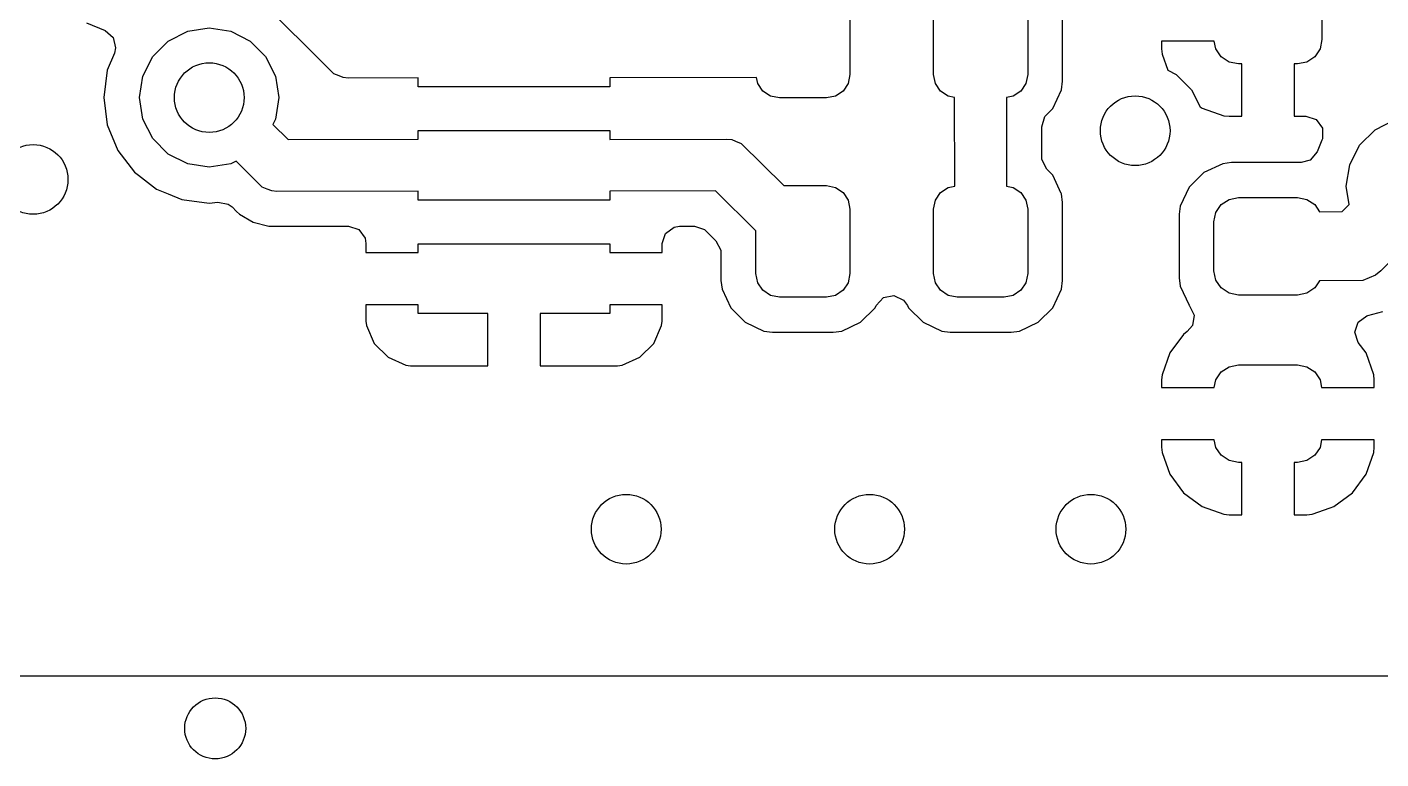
# Model space of a CAD drawing. Extents: x 4.8 to 5.96, y -4.25 to -3.64.
# Drawn here: x 5.2396 to 5.5455, y -4.2469 to -4.0816 of the extents above; entities that cross this region are included whole.
import ezdxf

# ---------------------------------------------------------------- set-up
doc = ezdxf.new("R2010")
doc.units = 0
doc.header["$MEASUREMENT"] = 0
doc.layers.add('BLACK', color=7, linetype='CONTINUOUS')

msp = doc.modelspace()

# ---------------------------------------------------------------- linework, layer by layer
at = {"layer": 'BLACK', "linetype": 'CONTINUOUS'}
for p, q in [((5.30892, -4.09211), (5.28247, -4.06581)), ((5.5322, -4.07339), (5.5322, -4.08441)), ((5.4736, -4.0848), (5.4736, -4.07617)), ((5.25308, -4.08065), (5.25725, -4.08238)), ((5.42555, -4.07772), (5.42555, -4.09228)), ((5.44445, -4.09228), (5.44445, -4.07772)), ((5.46571, -4.07772), (5.46571, -4.09228)), ((5.25725, -4.08238), (5.25908, -4.08394)), ((5.27153, -4.08478), (5.27592, -4.08254)), ((5.27592, -4.08254), (5.28079, -4.08177)), ((5.28079, -4.08177), (5.28565, -4.08254)), ((5.28565, -4.08254), (5.29004, -4.08478)), ((5.25908, -4.08394), (5.25964, -4.08628)), ((5.25964, -4.08628), (5.25936, -4.08747)), ((5.26804, -4.08826), (5.27153, -4.08478)), ((5.29004, -4.08478), (5.29353, -4.08826)), ((5.4736, -4.09383), (5.4736, -4.0848)), ((5.50787, -4.0848), (5.49598, -4.0848)), ((5.49598, -4.0848), (5.49598, -4.0848)), ((5.49598, -4.0848), (5.49598, -4.0865)), ((5.49598, -4.0865), (5.49609, -4.08767)), ((5.50821, -4.08652), (5.50787, -4.0848)), ((5.50941, -4.08831), (5.50821, -4.08652)), ((5.53179, -4.08652), (5.53059, -4.08831)), ((5.5322, -4.08441), (5.53179, -4.08652)), ((5.25936, -4.08747), (5.25775, -4.09134)), ((5.26581, -4.09265), (5.26804, -4.08826)), ((5.29353, -4.08826), (5.29576, -4.09265)), ((5.49609, -4.08767), (5.49609, -4.08767)), ((5.49609, -4.08767), (5.49736, -4.0913)), ((5.5112, -4.0895), (5.50941, -4.08831)), ((5.51331, -4.08992), (5.5112, -4.0895)), ((5.5288, -4.0895), (5.52669, -4.08992)), ((5.53059, -4.08831), (5.5288, -4.0895)), ((5.25775, -4.09134), (5.25694, -4.09752)), ((5.25775, -4.09134), (5.25775, -4.09134)), ((5.26504, -4.09752), (5.26581, -4.09265)), ((5.29576, -4.09265), (5.29653, -4.09752)), ((5.31011, -4.09261), (5.30892, -4.09211)), ((5.31105, -4.093), (5.31011, -4.09261)), ((5.42555, -4.09228), (5.42515, -4.09432)), ((5.44485, -4.09432), (5.44445, -4.09228)), ((5.46571, -4.09228), (5.4653, -4.09432)), ((5.49736, -4.0913), (5.49926, -4.09226)), ((5.49926, -4.09226), (5.50274, -4.09574)), ((5.51409, -4.08992), (5.51331, -4.08992)), ((5.51409, -4.10173), (5.51409, -4.08992)), ((5.52669, -4.08992), (5.52591, -4.08992)), ((5.52591, -4.08992), (5.52591, -4.10173)), ((5.3122, -4.09311), (5.31105, -4.093)), ((5.32799, -4.09306), (5.3122, -4.09311)), ((5.32799, -4.09508), (5.32799, -4.09306)), ((5.3713, -4.09508), (5.32799, -4.09508)), ((5.40444, -4.09301), (5.3713, -4.09307)), ((5.3713, -4.09307), (5.3713, -4.09508)), ((5.4047, -4.09432), (5.40444, -4.09301)), ((5.40585, -4.09604), (5.4047, -4.09432)), ((5.42515, -4.09432), (5.42399, -4.09604)), ((5.44601, -4.09604), (5.44485, -4.09432)), ((5.4653, -4.09432), (5.46415, -4.09604)), ((5.47138, -4.09998), (5.47335, -4.09575)), ((5.47335, -4.09575), (5.4736, -4.09383)), ((5.50274, -4.09574), (5.5047, -4.09959)), ((5.25694, -4.09752), (5.25694, -4.09752)), ((5.25694, -4.09752), (5.25775, -4.10369)), ((5.26581, -4.10238), (5.26504, -4.09752)), ((5.29653, -4.09752), (5.29576, -4.10238)), ((5.40757, -4.09719), (5.40585, -4.09604)), ((5.40961, -4.0976), (5.40757, -4.09719)), ((5.42024, -4.0976), (5.40961, -4.0976)), ((5.42227, -4.09719), (5.42024, -4.0976)), ((5.42399, -4.09604), (5.42227, -4.09719)), ((5.44773, -4.09719), (5.44601, -4.09604)), ((5.4492, -4.09749), (5.44773, -4.09719)), ((5.44925, -4.1175), (5.4492, -4.09749)), ((5.46243, -4.09719), (5.4609, -4.0975)), ((5.4609, -4.0975), (5.46095, -4.11751)), ((5.46415, -4.09604), (5.46243, -4.09719)), ((5.46888, -4.10409), (5.46962, -4.1018)), ((5.46962, -4.1018), (5.47002, -4.10134)), ((5.47002, -4.10134), (5.47138, -4.09998)), ((5.5047, -4.09959), (5.50512, -4.0999)), ((5.50512, -4.0999), (5.51005, -4.10162)), ((5.51005, -4.10162), (5.51122, -4.10173)), ((5.51122, -4.10173), (5.51409, -4.10173)), ((5.51409, -4.10173), (5.51409, -4.10173)), ((5.52591, -4.10173), (5.52591, -4.10173)), ((5.52591, -4.10173), (5.52858, -4.10173)), ((5.52858, -4.10173), (5.53087, -4.10248)), ((5.25775, -4.10369), (5.25775, -4.10369)), ((5.25775, -4.10369), (5.26013, -4.10944)), ((5.26804, -4.10677), (5.26581, -4.10238)), ((5.29576, -4.10238), (5.29515, -4.10358)), ((5.29515, -4.10358), (5.2986, -4.107)), ((5.32799, -4.10693), (5.32799, -4.10492)), ((5.32799, -4.10492), (5.3713, -4.10492)), ((5.3713, -4.10492), (5.3713, -4.10695)), ((5.46888, -4.11091), (5.46888, -4.10409)), ((5.53087, -4.10248), (5.53229, -4.10443)), ((5.53229, -4.10443), (5.53229, -4.10683)), ((5.54071, -4.10829), (5.5442, -4.10481)), ((5.5442, -4.10481), (5.54859, -4.10257)), ((5.27153, -4.11026), (5.26804, -4.10677)), ((5.2986, -4.107), (5.32799, -4.10693)), ((5.3713, -4.10695), (5.39772, -4.10689)), ((5.39772, -4.10689), (5.39887, -4.107)), ((5.39887, -4.107), (5.3997, -4.10735)), ((5.3997, -4.10735), (5.401, -4.10788)), ((5.401, -4.10788), (5.4106, -4.1174)), ((5.53218, -4.10712), (5.53108, -4.10978)), ((5.53229, -4.10683), (5.53218, -4.10712)), ((5.26013, -4.10944), (5.26013, -4.10944)), ((5.26013, -4.10944), (5.26392, -4.11438)), ((5.27592, -4.11249), (5.27153, -4.11026)), ((5.46893, -4.11152), (5.46888, -4.11091)), ((5.53108, -4.10978), (5.52952, -4.11161)), ((5.53848, -4.11268), (5.54071, -4.10829)), ((5.28079, -4.11326), (5.27592, -4.11249)), ((5.28565, -4.11249), (5.28079, -4.11326)), ((5.28688, -4.11186), (5.28565, -4.11249)), ((5.29278, -4.11771), (5.28688, -4.11186)), ((5.47002, -4.11366), (5.46893, -4.11152)), ((5.47138, -4.11502), (5.47002, -4.11366)), ((5.50978, -4.11244), (5.5055, -4.11444)), ((5.51174, -4.11219), (5.50978, -4.11244)), ((5.50978, -4.11244), (5.50978, -4.11244)), ((5.52748, -4.11219), (5.51174, -4.11219)), ((5.51174, -4.11219), (5.51174, -4.11219)), ((5.52952, -4.11161), (5.52748, -4.11219)), ((5.5377, -4.11755), (5.53848, -4.11268)), ((5.26392, -4.11438), (5.26392, -4.11438)), ((5.26392, -4.11438), (5.26392, -4.11438)), ((5.26392, -4.11438), (5.26392, -4.11438)), ((5.26392, -4.11438), (5.26477, -4.11502)), ((5.26477, -4.11502), (5.26886, -4.11817)), ((5.4733, -4.11914), (5.47138, -4.11502)), ((5.47138, -4.11502), (5.47138, -4.11502)), ((5.5055, -4.11444), (5.50216, -4.11778)), ((5.26886, -4.11817), (5.26886, -4.11817)), ((5.26886, -4.11817), (5.26886, -4.11817)), ((5.26886, -4.11817), (5.27147, -4.11925)), ((5.27147, -4.11925), (5.27461, -4.12055)), ((5.2939, -4.11817), (5.29278, -4.11771)), ((5.29491, -4.11859), (5.2939, -4.11817)), ((5.29606, -4.1187), (5.29491, -4.11859)), ((5.32799, -4.11863), (5.29606, -4.1187)), ((5.32799, -4.12067), (5.32799, -4.11863)), ((5.39518, -4.1186), (5.3713, -4.11865)), ((5.3713, -4.11865), (5.3713, -4.12067)), ((5.40429, -4.12763), (5.39518, -4.1186)), ((5.4106, -4.1174), (5.42024, -4.1174)), ((5.42024, -4.1174), (5.42227, -4.11781)), ((5.42227, -4.11781), (5.42399, -4.11896)), ((5.42399, -4.11896), (5.42515, -4.12068)), ((5.44485, -4.12068), (5.44601, -4.11896)), ((5.44601, -4.11896), (5.44773, -4.11781)), ((5.44773, -4.11781), (5.44925, -4.1175)), ((5.46095, -4.11751), (5.46243, -4.11781)), ((5.46243, -4.11781), (5.46415, -4.11896)), ((5.46415, -4.11896), (5.4653, -4.12068)), ((5.47335, -4.11925), (5.4733, -4.11914)), ((5.4736, -4.12117), (5.47335, -4.11925)), ((5.50216, -4.11778), (5.50016, -4.12207)), ((5.5112, -4.1205), (5.51331, -4.12008)), ((5.51331, -4.12008), (5.52669, -4.12008)), ((5.52669, -4.12008), (5.5288, -4.1205)), ((5.53835, -4.12165), (5.5377, -4.11755)), ((5.27461, -4.12055), (5.28079, -4.12136)), ((5.28079, -4.12136), (5.28271, -4.12111)), ((5.28271, -4.12111), (5.28507, -4.12155)), ((5.28507, -4.12155), (5.28597, -4.12222)), ((5.28597, -4.12222), (5.28697, -4.12322)), ((5.28697, -4.12322), (5.28759, -4.12384)), ((5.3713, -4.12067), (5.32799, -4.12067)), ((5.42515, -4.12068), (5.42555, -4.12272)), ((5.42555, -4.12272), (5.42555, -4.13728)), ((5.44445, -4.12272), (5.44485, -4.12068)), ((5.44445, -4.13728), (5.44445, -4.12272)), ((5.4653, -4.12068), (5.46571, -4.12272)), ((5.46571, -4.12272), (5.46571, -4.13728)), ((5.4736, -4.13883), (5.4736, -4.12117)), ((5.5, -4.12327), (5.49993, -4.12384)), ((5.50016, -4.12207), (5.5, -4.12327)), ((5.50016, -4.12207), (5.50016, -4.12207)), ((5.5078, -4.12559), (5.50821, -4.12348)), ((5.50821, -4.12348), (5.50941, -4.12169)), ((5.50941, -4.12169), (5.5112, -4.1205)), ((5.5288, -4.1205), (5.53059, -4.12169)), ((5.53059, -4.12169), (5.53166, -4.12329)), ((5.53166, -4.12329), (5.53678, -4.12325)), ((5.53678, -4.12325), (5.53835, -4.12165)), ((5.28759, -4.12384), (5.29074, -4.12565)), ((5.29074, -4.12565), (5.29425, -4.12659)), ((5.49993, -4.12384), (5.4999, -4.12402)), ((5.4999, -4.12402), (5.4999, -4.13818)), ((5.5078, -4.13661), (5.5078, -4.12559)), ((5.29425, -4.12659), (5.31228, -4.12659)), ((5.31228, -4.12659), (5.31457, -4.12734)), ((5.31457, -4.12734), (5.31599, -4.12929)), ((5.31599, -4.12929), (5.31618, -4.13049)), ((5.38311, -4.13049), (5.38385, -4.1282)), ((5.38385, -4.1282), (5.3858, -4.12679)), ((5.3858, -4.12679), (5.38701, -4.12659)), ((5.38701, -4.12659), (5.39039, -4.12659)), ((5.39039, -4.12659), (5.39268, -4.12734)), ((5.39268, -4.12734), (5.39314, -4.12774)), ((5.39314, -4.12774), (5.39526, -4.12985)), ((5.40429, -4.13728), (5.40429, -4.12763)), ((5.31618, -4.13049), (5.31618, -4.13248)), ((5.31618, -4.13248), (5.31618, -4.13248)), ((5.31618, -4.13248), (5.32799, -4.13248)), ((5.32799, -4.13248), (5.32799, -4.13051)), ((5.32799, -4.13051), (5.3713, -4.13051)), ((5.3713, -4.13051), (5.3713, -4.13248)), ((5.3713, -4.13248), (5.38311, -4.13248)), ((5.38311, -4.13248), (5.38311, -4.13049)), ((5.38311, -4.13248), (5.38311, -4.13248)), ((5.39526, -4.12985), (5.39635, -4.132)), ((5.39635, -4.132), (5.3964, -4.13261)), ((5.3964, -4.13261), (5.3964, -4.13883)), ((5.54942, -4.13266), (5.54547, -4.13667)), ((5.4047, -4.13932), (5.40429, -4.13728)), ((5.42555, -4.13728), (5.42515, -4.13932)), ((5.44485, -4.13932), (5.44445, -4.13728)), ((5.46571, -4.13728), (5.4653, -4.13932)), ((5.4999, -4.13818), (5.4999, -4.13819)), ((5.4999, -4.13819), (5.50016, -4.14014)), ((5.50821, -4.13872), (5.5078, -4.13661)), ((5.50941, -4.14051), (5.50821, -4.13872)), ((5.54427, -4.13765), (5.54143, -4.13883)), ((5.54547, -4.13667), (5.54427, -4.13765)), ((5.3964, -4.13883), (5.39652, -4.13979)), ((5.39652, -4.13979), (5.39665, -4.14075)), ((5.39665, -4.14075), (5.39665, -4.14075)), ((5.39665, -4.14075), (5.39862, -4.14498)), ((5.40585, -4.14104), (5.4047, -4.13932)), ((5.40757, -4.14219), (5.40585, -4.14104)), ((5.42399, -4.14104), (5.42227, -4.14219)), ((5.42515, -4.13932), (5.42399, -4.14104)), ((5.44601, -4.14104), (5.44485, -4.13932)), ((5.44773, -4.14219), (5.44601, -4.14104)), ((5.46415, -4.14104), (5.46243, -4.14219)), ((5.4653, -4.13932), (5.46415, -4.14104)), ((5.47138, -4.14498), (5.47335, -4.14075)), ((5.47335, -4.14075), (5.4736, -4.13883)), ((5.50016, -4.14014), (5.50016, -4.14014)), ((5.50016, -4.14014), (5.50216, -4.14442)), ((5.5112, -4.14171), (5.50941, -4.14051)), ((5.51331, -4.14213), (5.5112, -4.14171)), ((5.5288, -4.14171), (5.52669, -4.14213)), ((5.53059, -4.14051), (5.5288, -4.14171)), ((5.53167, -4.13889), (5.53059, -4.14051)), ((5.54143, -4.13883), (5.53167, -4.13889)), ((5.32799, -4.14429), (5.31618, -4.14429)), ((5.31618, -4.14429), (5.31618, -4.14429)), ((5.31618, -4.14429), (5.31618, -4.14802)), ((5.32799, -4.14626), (5.32799, -4.14429)), ((5.38311, -4.14429), (5.3713, -4.14429)), ((5.3713, -4.14429), (5.3713, -4.14626)), ((5.38311, -4.14802), (5.38311, -4.14429)), ((5.38311, -4.14429), (5.38311, -4.14429)), ((5.40961, -4.1426), (5.40757, -4.14219)), ((5.42024, -4.1426), (5.40961, -4.1426)), ((5.42227, -4.14219), (5.42024, -4.1426)), ((5.43122, -4.14498), (5.43147, -4.14445)), ((5.43147, -4.14445), (5.43311, -4.14269)), ((5.43311, -4.14269), (5.43547, -4.14223)), ((5.43547, -4.14223), (5.43766, -4.14325)), ((5.43766, -4.14325), (5.43853, -4.14445)), ((5.43853, -4.14445), (5.43878, -4.14498)), ((5.44976, -4.1426), (5.44773, -4.14219)), ((5.46039, -4.1426), (5.44976, -4.1426)), ((5.46243, -4.14219), (5.46039, -4.1426)), ((5.50216, -4.14442), (5.50216, -4.14442)), ((5.50216, -4.14442), (5.50216, -4.14442)), ((5.50216, -4.14442), (5.50221, -4.14448)), ((5.50221, -4.14448), (5.50226, -4.14457)), ((5.50226, -4.14457), (5.50235, -4.1447)), ((5.50235, -4.1447), (5.50233, -4.14471)), ((5.50233, -4.14471), (5.50331, -4.14662)), ((5.52669, -4.14213), (5.51331, -4.14213)), ((5.34374, -4.14626), (5.32799, -4.14626)), ((5.34374, -4.15807), (5.34374, -4.14626)), ((5.3713, -4.14626), (5.35555, -4.14626)), ((5.35555, -4.14626), (5.35555, -4.15807)), ((5.39862, -4.14498), (5.39862, -4.14498)), ((5.39862, -4.14498), (5.39862, -4.14498)), ((5.39862, -4.14498), (5.40191, -4.14827)), ((5.42793, -4.14827), (5.43122, -4.14498)), ((5.43878, -4.14498), (5.44207, -4.14827)), ((5.46809, -4.14827), (5.47138, -4.14498)), ((5.50331, -4.14662), (5.50293, -4.149)), ((5.54037, -4.14822), (5.54231, -4.14679)), ((5.54231, -4.14679), (5.54254, -4.14672)), ((5.54254, -4.14672), (5.54598, -4.1458)), ((5.31618, -4.14802), (5.3163, -4.14901)), ((5.3163, -4.14901), (5.31808, -4.15305)), ((5.38121, -4.15305), (5.383, -4.14901)), ((5.383, -4.14901), (5.38311, -4.14802)), ((5.38311, -4.14802), (5.38311, -4.14802)), ((5.40191, -4.14827), (5.40191, -4.14827)), ((5.40191, -4.14827), (5.40191, -4.14827)), ((5.40191, -4.14827), (5.40613, -4.15024)), ((5.40613, -4.15024), (5.40613, -4.15024)), ((5.40613, -4.15024), (5.40613, -4.15024)), ((5.40613, -4.15024), (5.40806, -4.15049)), ((5.40806, -4.15049), (5.40806, -4.15049)), ((5.40806, -4.15049), (5.42178, -4.15049)), ((5.42178, -4.15049), (5.42371, -4.15024)), ((5.42178, -4.15049), (5.42178, -4.15049)), ((5.42371, -4.15024), (5.42793, -4.14827)), ((5.44207, -4.14827), (5.44207, -4.14827)), ((5.44207, -4.14827), (5.44207, -4.14827)), ((5.44207, -4.14827), (5.44629, -4.15024)), ((5.44629, -4.15024), (5.44629, -4.15024)), ((5.44629, -4.15024), (5.44629, -4.15024)), ((5.44629, -4.15024), (5.44822, -4.15049)), ((5.44822, -4.15049), (5.44822, -4.15049)), ((5.44822, -4.15049), (5.46194, -4.15049)), ((5.46194, -4.15049), (5.46387, -4.15024)), ((5.46194, -4.15049), (5.46194, -4.15049)), ((5.46387, -4.15024), (5.46809, -4.14827)), ((5.50092, -4.151), (5.49782, -4.1552)), ((5.50177, -4.15037), (5.50092, -4.151)), ((5.50092, -4.151), (5.50092, -4.151)), ((5.50293, -4.149), (5.50177, -4.15037)), ((5.53965, -4.15051), (5.54037, -4.14822)), ((5.54041, -4.1528), (5.53965, -4.15051)), ((5.31808, -4.15305), (5.3212, -4.15617)), ((5.37809, -4.15617), (5.38121, -4.15305)), ((5.54218, -4.1552), (5.54041, -4.1528)), ((5.3212, -4.15617), (5.32524, -4.15796)), ((5.37405, -4.15796), (5.37809, -4.15617)), ((5.49782, -4.1552), (5.49609, -4.16013)), ((5.54391, -4.16013), (5.54218, -4.1552)), ((5.32524, -4.15796), (5.32623, -4.15807)), ((5.32623, -4.15807), (5.34374, -4.15807)), ((5.34374, -4.15807), (5.34374, -4.15807)), ((5.35555, -4.15807), (5.35555, -4.15807)), ((5.35555, -4.15807), (5.37306, -4.15807)), ((5.37306, -4.15807), (5.37405, -4.15796)), ((5.37306, -4.15807), (5.37306, -4.15807)), ((5.49609, -4.16013), (5.49598, -4.1613)), ((5.50821, -4.16128), (5.50941, -4.15949)), ((5.50941, -4.15949), (5.5112, -4.15829)), ((5.5112, -4.15829), (5.51331, -4.15787)), ((5.51331, -4.15787), (5.52669, -4.15787)), ((5.52669, -4.15787), (5.5288, -4.15829)), ((5.5288, -4.15829), (5.53059, -4.15949)), ((5.53059, -4.15949), (5.53179, -4.16128)), ((5.54402, -4.1613), (5.54391, -4.16013)), ((5.54391, -4.16013), (5.54391, -4.16013)), ((5.49598, -4.1613), (5.49598, -4.16299)), ((5.49598, -4.16299), (5.49598, -4.16299)), ((5.49598, -4.16299), (5.50787, -4.16299)), ((5.50787, -4.16299), (5.50821, -4.16128)), ((5.53179, -4.16128), (5.53213, -4.16299)), ((5.53213, -4.16299), (5.54402, -4.16299)), ((5.54402, -4.16299), (5.54402, -4.1613)), ((5.54402, -4.16299), (5.54402, -4.16299)), ((5.50787, -4.1748), (5.49598, -4.1748)), ((5.49598, -4.1748), (5.49598, -4.1748)), ((5.49598, -4.1748), (5.49598, -4.1765)), ((5.50821, -4.17652), (5.50787, -4.1748)), ((5.53213, -4.1748), (5.53179, -4.17652)), ((5.54402, -4.1748), (5.53213, -4.1748)), ((5.54402, -4.1765), (5.54402, -4.1748)), ((5.54402, -4.1748), (5.54402, -4.1748)), ((5.49598, -4.1765), (5.49609, -4.17767)), ((5.49609, -4.17767), (5.49609, -4.17767)), ((5.49609, -4.17767), (5.49782, -4.1826)), ((5.50941, -4.17831), (5.50821, -4.17652)), ((5.5112, -4.1795), (5.50941, -4.17831)), ((5.53059, -4.17831), (5.5288, -4.1795)), ((5.53179, -4.17652), (5.53059, -4.17831)), ((5.54218, -4.1826), (5.54391, -4.17767)), ((5.54391, -4.17767), (5.54402, -4.1765)), ((5.51331, -4.17992), (5.5112, -4.1795)), ((5.51409, -4.17992), (5.51331, -4.17992)), ((5.51409, -4.19173), (5.51409, -4.17992)), ((5.52669, -4.17992), (5.52591, -4.17992)), ((5.52591, -4.17992), (5.52591, -4.19173)), ((5.5288, -4.1795), (5.52669, -4.17992)), ((5.49782, -4.1826), (5.50092, -4.1868)), ((5.53908, -4.1868), (5.54218, -4.1826)), ((5.50092, -4.1868), (5.50092, -4.1868)), ((5.50092, -4.1868), (5.50512, -4.1899)), ((5.53488, -4.1899), (5.53908, -4.1868)), ((5.53908, -4.1868), (5.53908, -4.1868)), ((5.50512, -4.1899), (5.51005, -4.19162)), ((5.52995, -4.19162), (5.53405, -4.19019)), ((5.53405, -4.19019), (5.53488, -4.1899)), ((5.51005, -4.19162), (5.51122, -4.19173)), ((5.51122, -4.19173), (5.51409, -4.19173)), ((5.51409, -4.19173), (5.51409, -4.19173)), ((5.52591, -4.19173), (5.52591, -4.19173)), ((5.52591, -4.19173), (5.52878, -4.19173)), ((5.52878, -4.19173), (5.52995, -4.19162)), ((5.52995, -4.19162), (5.52995, -4.19162)), ((5.95537, -4.22817), (4.80573, -4.22817))]:
    msp.add_line(p, q, dxfattribs=at)
at = {"layer": 'BLACK'}
for centre, radius in [((5.28079, -4.09752), 0.00787), ((5.49, -4.105), 0.00787), ((5.241, -4.116), 0.00787), ((5.375, -4.195), 0.00787), ((5.43, -4.195), 0.00787), ((5.48, -4.195), 0.00787), ((5.28213, -4.24), 0.00689)]:
    msp.add_circle(centre, radius, dxfattribs=at)

doc.saveas('drawing.dxf')
